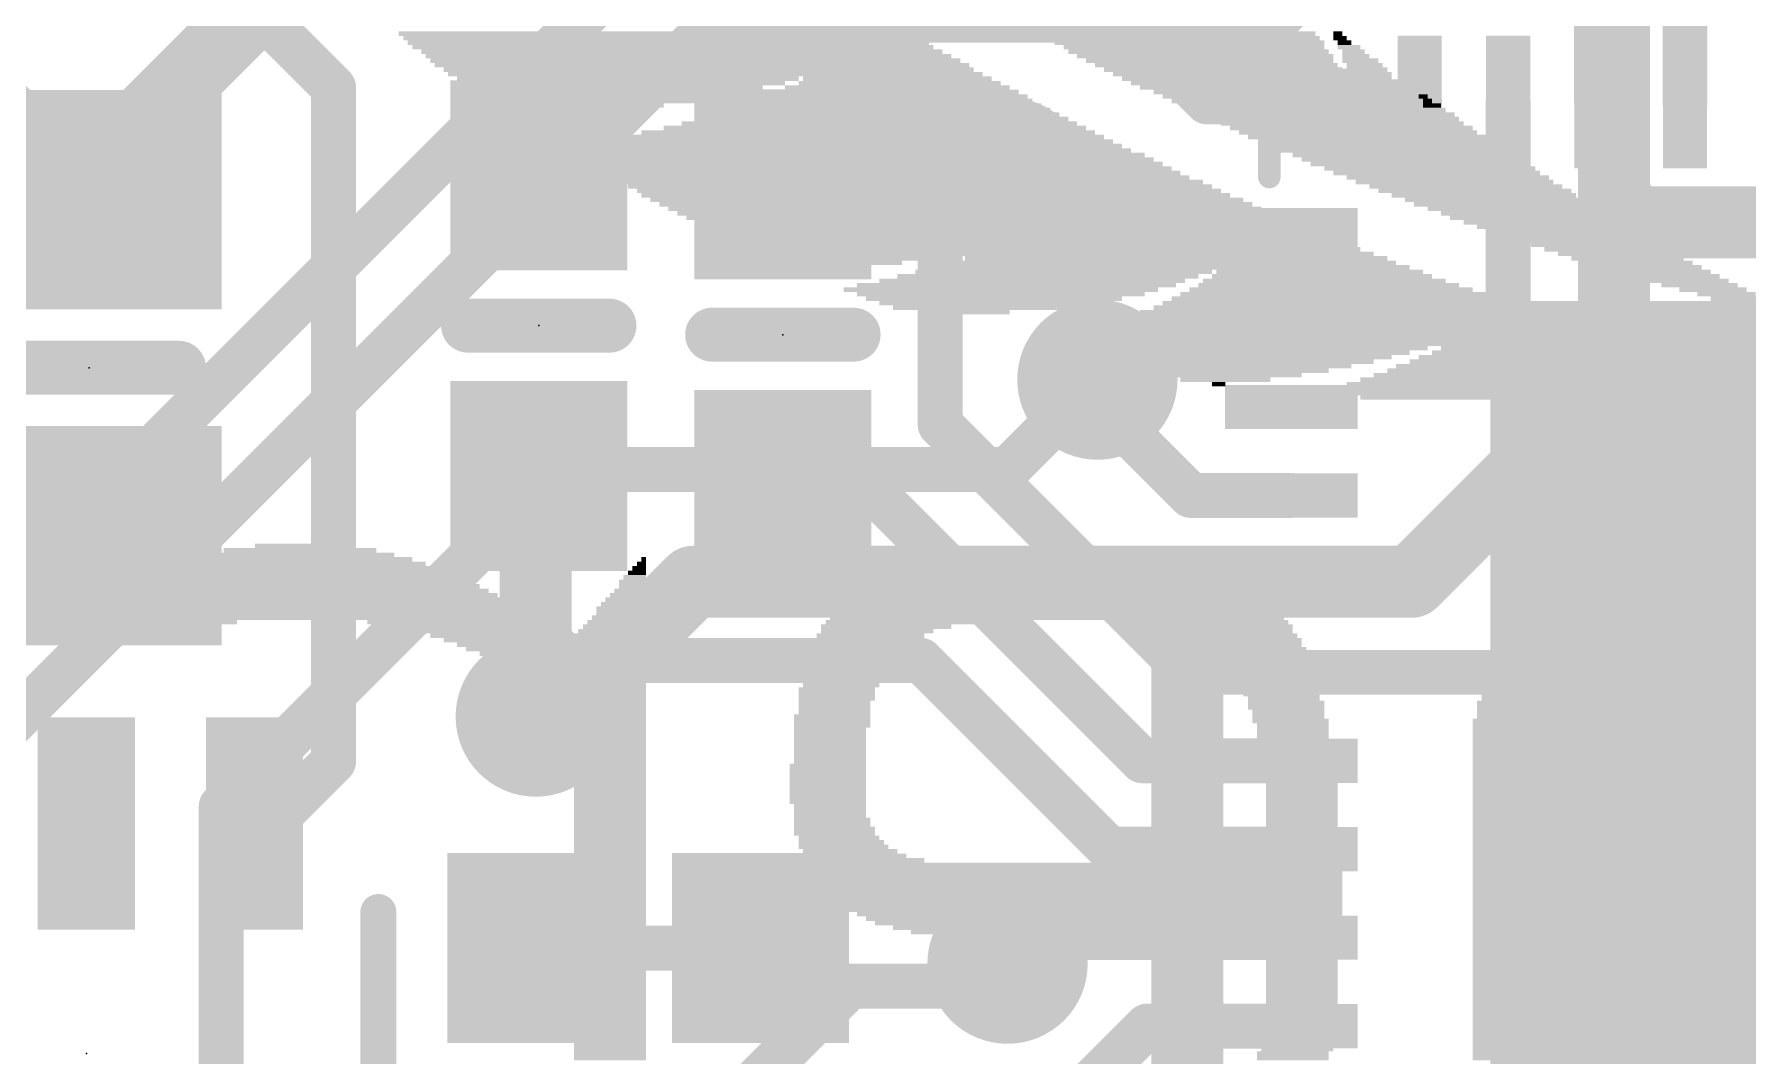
# Model space of a CAD drawing. Extents: x -0.1 to 50.8, y -0.1 to 23.
# Drawn here: x 13.55 to 23.23, y 7.73 to 13.51 of the extents above; entities that cross this region are included whole.
import ezdxf

# ---------------------------------------------------------------- set-up
doc = ezdxf.new("R2010")
doc.units = 0
for name, color, linetype in [('1', 12, 'CONTINUOUS'), ('16', 132, 'CONTINUOUS'), ('18', 110, 'CONTINUOUS'), ('21', 40, 'CONTINUOUS'), ('22', 6, 'CONTINUOUS'), ('23', 40, 'CONTINUOUS')]:
    doc.layers.add(name, color=color, linetype=linetype)

# ---------------------------------------------------------------- blocks, each defined once
blk = doc.blocks.new('RECT')
blk.add_solid([(-0.5, -0.5), (0.5, -0.5), (-0.5, 0.5), (0.5, 0.5)])
blk = doc.blocks.new('ROUNDV')
at = {"const_width": 0.5}
blk.add_lwpolyline([(0, -0.25, 1), (0, 0.25, 1), (0, -0.25)], format="xyb", dxfattribs=at)

msp = doc.modelspace()

# ---------------------------------------------------------------- linework, layer by layer
at = {"layer": '1'}
for points, const_width in [([(20.1779, 13.127), (19.111, 14.1939)], 0.254), ([(22.88, 14.204), (22.88, 13.127)], 0.254), ([(22.38, 13.942), (22.38, 13.127)], 0.254), ([(15.24, 13.208), (14.605, 13.843)], 0.254), ([(13.208, 13.224), (13.858, 12.574)], 0.4064), ([(15.24, 9.398), (15.24, 13.208)], 0.254), ([(21.38, 13.127), (20.1779, 13.127)], 0.254), ([(21.88, 13.127), (21.88, 11.902)], 0.254), ([(18.669, 12.319), (19.05, 12.7)], 0.254), ([(18.669, 11.303), (18.669, 12.319)], 0.254), ([(21.88, 11.902), (24.13, 9.652)], 0.254), ([(19.558, 11.43), (19.558, 11.557)], 0.254), ([(20.086, 10.902), (19.558, 11.43)], 0.254), ([(20.07, 9.902), (18.669, 11.303)], 0.254), ([(16.383, 10.995), (16.4, 11.012)], 0.4064), ([(16.383, 10.995), (16.383, 9.652)], 0.4064), ([(16.4, 10.0351), (16.4, 11.012)], 0.254), ([(16.4, 10.143), (16.4, 11.012)], 0.254), ([(18.253, 10.961), (17.78, 10.961)], 0.254), ([(19.812, 9.402), (18.253, 10.961)], 0.254), ([(20.655, 10.902), (20.086, 10.902)], 0.254), ([(13.97, 10.674), (13.858, 10.674)], 0.254), ([(16.5735, 9.9695), (16.4, 10.143)], 0.254), ([(18.5599, 9.9695), (16.5735, 9.9695)], 0.254), ([(19.6274, 8.902), (18.5599, 9.9695)], 0.254), ([(20.655, 9.902), (20.07, 9.902)], 0.254), ([(20.655, 9.902), (23.88, 9.902)], 0.254), ([(14.8891, 9.0471), (15.24, 9.398)], 0.254), ([(20.655, 9.402), (19.812, 9.402)], 0.254), ([(14.793, 9.0471), (14.8891, 9.0471)], 0.254), ([(20.655, 8.902), (19.6274, 8.902)], 0.254), ([(19.197, 8.402), (19.05, 8.255)], 0.254), ([(20.655, 8.402), (19.197, 8.402)], 0.254), ([(17.653, 8.343), (16.383, 8.343)], 0.254), ([(19.84, 7.902), (19.05, 7.112)], 0.254), ([(20.655, 7.902), (19.84, 7.902)], 0.254)]:
    msp.add_lwpolyline(points, dxfattribs=dict(at, const_width=const_width))
for points, const_width in [([(15.3035, 13.208, 1), (15.1765, 13.208)], 0.127), ([(15.1951, 13.1631, 1), (15.2849, 13.2529)], 0.127), ([(20.1779, 13.1905, 1), (20.1779, 13.0635)], 0.127), ([(20.133, 13.0821, 1), (20.2228, 13.1719)], 0.127), ([(21.38, 13.0635, 1), (21.38, 13.1905)], 0.127), ([(21.9435, 13.127, 1), (21.8165, 13.127)], 0.127), ([(22.3165, 13.127, 1), (22.4435, 13.127)], 0.127), ([(22.8165, 13.127, 1), (22.9435, 13.127)], 0.127), ([(19.0949, 12.6551, 1), (19.0051, 12.7449)], 0.127), ([(13.7862, 12.5022, 1), (13.9298, 12.6458)], 0.2032), ([(18.7325, 12.319, 1), (18.6055, 12.319)], 0.127), ([(18.6241, 12.3639, 1), (18.7139, 12.2741)], 0.127), ([(21.9249, 11.9469, 1), (21.8351, 11.8571)], 0.127), ([(21.8165, 11.902, 1), (21.9435, 11.902)], 0.127), ([(19.6215, 11.557, 1), (19.4945, 11.557)], 0.127), ([(19.6029, 11.4749, 1), (19.5131, 11.3851)], 0.127), ([(19.4945, 11.43, 1), (19.6215, 11.43)], 0.127), ([(18.7139, 11.3479, 1), (18.6241, 11.2581)], 0.127), ([(18.6055, 11.303, 1), (18.7325, 11.303)], 0.127), ([(16.4846, 10.995, 1), (16.2814, 10.995)], 0.2032), ([(16.3112, 11.0668, 1), (16.4548, 10.9232)], 0.2032), ([(16.4718, 10.9402, 1), (16.3282, 11.0838)], 0.2032), ([(16.4635, 11.012, 1), (16.3365, 11.012)], 0.127), ([(16.4635, 11.012, 1), (16.3365, 11.012)], 0.127), ([(17.78, 11.0245, 1), (17.78, 10.8975)], 0.127), ([(18.2979, 11.0059, 1), (18.2081, 10.9161)], 0.127), ([(18.253, 10.8975, 1), (18.253, 11.0245)], 0.127), ([(20.086, 10.9655, 1), (20.086, 10.8385)], 0.127), ([(20.0411, 10.8571, 1), (20.1309, 10.9469)], 0.127), ([(20.655, 10.8385, 1), (20.655, 10.9655)], 0.127), ([(13.858, 10.7375, 1), (13.858, 10.6105)], 0.127), ([(13.97, 10.6105, 1), (13.97, 10.7375)], 0.127), ([(16.4449, 10.1879, 1), (16.3551, 10.0981)], 0.127), ([(16.3365, 10.143, 1), (16.4635, 10.143)], 0.127), ([(16.3365, 10.0351, 1), (16.4635, 10.0351)], 0.127), ([(16.5735, 10.033, 1), (16.5735, 9.906)], 0.127), ([(16.5286, 9.9246, 1), (16.6184, 10.0144)], 0.127), ([(18.6048, 10.0144, 1), (18.515, 9.9246)], 0.127), ([(18.5599, 9.906, 1), (18.5599, 10.033)], 0.127), ([(20.07, 9.9655, 1), (20.07, 9.8385)], 0.127), ([(20.0251, 9.8571, 1), (20.1149, 9.9469)], 0.127), ([(20.655, 9.9655, 1), (20.655, 9.8385)], 0.127), ([(20.655, 9.8385, 1), (20.655, 9.9655)], 0.127), ([(16.2814, 9.652, 1), (16.4846, 9.652)], 0.2032), ([(15.2849, 9.3531, 1), (15.1951, 9.4429)], 0.127), ([(19.812, 9.4655, 1), (19.812, 9.3385)], 0.127), ([(19.7671, 9.3571, 1), (19.8569, 9.4469)], 0.127), ([(20.655, 9.3385, 1), (20.655, 9.4655)], 0.127), ([(15.1765, 9.398, 1), (15.3035, 9.398)], 0.127), ([(14.793, 9.1106, 1), (14.793, 8.9836)], 0.127), ([(14.8442, 9.092, 1), (14.934, 9.0022)], 0.127), ([(14.8891, 8.9836, 1), (14.8891, 9.1106)], 0.127), ([(19.6274, 8.9655, 1), (19.6274, 8.8385)], 0.127), ([(19.5825, 8.8571, 1), (19.6723, 8.9469)], 0.127), ([(20.655, 8.8385, 1), (20.655, 8.9655)], 0.127), ([(19.197, 8.4655, 1), (19.197, 8.3385)], 0.127), ([(19.2419, 8.3571, 1), (19.1521, 8.4469)], 0.127), ([(20.655, 8.3385, 1), (20.655, 8.4655)], 0.127), ([(16.383, 8.4065, 1), (16.383, 8.2795)], 0.127), ([(17.653, 8.2795, 1), (17.653, 8.4065)], 0.127), ([(19.0051, 8.2999, 1), (19.0949, 8.2101)], 0.127), ([(19.84, 7.9655, 1), (19.84, 7.8385)], 0.127), ([(19.8849, 7.8571, 1), (19.7951, 7.9469)], 0.127), ([(20.655, 7.8385, 1), (20.655, 7.9655)], 0.127)]:
    msp.add_lwpolyline(points, format="xyb", dxfattribs=dict(at, const_width=const_width))
at = {"layer": '16'}
for points, const_width in [([(22.479, 14.732), (22.479, 12.573)], 0.4064), ([(12.573, 9.525), (17.526, 14.478)], 0.254), ([(20.574, 13.589), (21.209, 14.224)], 0.254), ([(13.843, 12.7), (15.113, 13.97)], 0.4064), ([(12.7, 8.89), (17.399, 13.589)], 0.254), ([(17.399, 13.589), (20.574, 13.589)], 0.254), ([(10.287, 12.7), (13.843, 12.7)], 0.4064), ([(22.479, 12.573), (22.479, 11.557)], 0.4064), ([(22.479, 12.573), (22.606, 12.446)], 0.4064), ([(22.606, 12.446), (27.051, 12.446)], 0.4064), ([(22.479, 11.557), (21.336, 10.414)], 0.4064), ([(19.05, 11.049), (19.558, 11.557)], 0.254), ([(14.605, 9.144), (16.51, 11.049)], 0.254), ([(16.51, 11.049), (19.05, 11.049)], 0.254), ([(17.272, 10.414), (16.383, 9.525)], 0.4064), ([(20.066, 10.414), (17.272, 10.414)], 0.4064), ([(21.336, 10.414), (20.066, 10.414)], 0.4064), ([(20.066, 10.414), (20.066, 6.985)], 0.4064), ([(16.383, 9.525), (16.383, 9.652)], 0.4064), ([(14.605, 7.366), (14.605, 9.144)], 0.254), ([(19.05, 8.255), (18.923, 8.128)], 0.254), ([(18.161, 8.128), (15.367, 5.334)], 0.254), ([(18.923, 8.128), (18.161, 8.128)], 0.254)]:
    msp.add_lwpolyline(points, dxfattribs=dict(at, const_width=const_width))
for points, const_width in [([(17.399, 13.6525, 1), (17.399, 13.5255)], 0.127), ([(17.4439, 13.5441, 1), (17.3541, 13.6339)], 0.127), ([(20.5291, 13.6339, 1), (20.6189, 13.5441)], 0.127), ([(20.574, 13.5255, 1), (20.574, 13.6525)], 0.127), ([(13.843, 12.5984, 1), (13.843, 12.8016)], 0.2032), ([(13.7712, 12.7718, 1), (13.9148, 12.6282)], 0.2032), ([(22.5806, 12.573, 1), (22.3774, 12.573)], 0.2032), ([(22.5508, 12.6448, 1), (22.4072, 12.5012)], 0.2032), ([(22.3774, 12.573, 1), (22.5806, 12.573)], 0.2032), ([(22.606, 12.5476, 1), (22.606, 12.3444)], 0.2032), ([(22.5342, 12.3742, 1), (22.6778, 12.5178)], 0.2032), ([(22.5508, 11.4852, 1), (22.4072, 11.6288)], 0.2032), ([(19.6029, 11.5121, 1), (19.5131, 11.6019)], 0.127), ([(22.3774, 11.557, 1), (22.5806, 11.557)], 0.2032), ([(16.51, 11.1125, 1), (16.51, 10.9855)], 0.127), ([(16.5549, 11.0041, 1), (16.4651, 11.0939)], 0.127), ([(19.0051, 11.0939, 1), (19.0949, 11.0041)], 0.127), ([(19.05, 10.9855, 1), (19.05, 11.1125)], 0.127), ([(17.272, 10.5156, 1), (17.272, 10.3124)], 0.2032), ([(17.3438, 10.3422, 1), (17.2002, 10.4858)], 0.2032), ([(20.066, 10.5156, 1), (20.066, 10.3124)], 0.2032), ([(20.1676, 10.414, 1), (19.9644, 10.414)], 0.2032), ([(20.066, 10.3124, 1), (20.066, 10.5156)], 0.2032), ([(21.2642, 10.4858, 1), (21.4078, 10.3422)], 0.2032), ([(21.336, 10.3124, 1), (21.336, 10.5156)], 0.2032), ([(16.4846, 9.652, 1), (16.2814, 9.652)], 0.2032), ([(16.3112, 9.5968, 1), (16.4548, 9.4532)], 0.2032), ([(16.2814, 9.525, 1), (16.4846, 9.525)], 0.2032), ([(14.6685, 9.144, 1), (14.5415, 9.144)], 0.127), ([(14.5601, 9.1889, 1), (14.6499, 9.0991)], 0.127), ([(19.0949, 8.2101, 1), (19.0051, 8.2999)], 0.127), ([(18.161, 8.1915, 1), (18.161, 8.0645)], 0.127), ([(18.2059, 8.0831, 1), (18.1161, 8.1729)], 0.127), ([(18.8781, 8.1729, 1), (18.9679, 8.0831)], 0.127), ([(18.923, 8.0645, 1), (18.923, 8.1915)], 0.127)]:
    msp.add_lwpolyline(points, format="xyb", dxfattribs=dict(at, const_width=const_width))
at = {"layer": '21'}
for points, const_width in [([(21.08, 13.252), (20.53, 13.252)], 0.127), ([(20.53, 13.252), (20.53, 12.702)], 0.127), ([(16, 11.862), (16.8, 11.862)], 0.3048), ([(17.38, 11.811), (18.18, 11.811)], 0.3048), ([(14.366, 11.624), (13.35, 11.624)], 0.3048), ([(15.493, 6.947), (15.493, 8.547)], 0.2032)]:
    msp.add_lwpolyline(points, dxfattribs=dict(at, const_width=const_width))
for points, const_width in [([(20.53, 13.2838, 1), (20.53, 13.2203)], 0.0635), ([(20.5617, 13.252, 1), (20.4983, 13.252)], 0.0635), ([(21.08, 13.2203, 1), (21.08, 13.2838)], 0.0635), ([(20.4983, 12.702, 1), (20.5617, 12.702)], 0.0635), ([(16, 11.9382, 1), (16, 11.7858)], 0.1524), ([(16.8, 11.7858, 1), (16.8, 11.9382)], 0.1524), ([(17.38, 11.8872, 1), (17.38, 11.7348)], 0.1524), ([(18.18, 11.7348, 1), (18.18, 11.8872)], 0.1524), ([(14.366, 11.5478, 1), (14.366, 11.7002)], 0.1524), ([(15.5438, 8.547, 1), (15.4422, 8.547)], 0.1016)]:
    msp.add_lwpolyline(points, format="xyb", dxfattribs=dict(at, const_width=const_width))
at = {"layer": '23'}
for p in [(16.4, 11.862), (17.78, 11.811), (13.858, 11.624), (13.843, 7.747)]:
    msp.add_point(p, dxfattribs=at)

# ---------------------------------------------------------------- block references
at = {"layer": '1'}
for p, xscale, yscale, rotation in [((21.38, 13.127), 0.75, 0.25, 270), ((21.88, 13.127), 0.75, 0.25, 270), ((22.38, 13.127), 0.75, 0.25, 270), ((22.88, 13.127), 0.75, 0.25, 270), ((13.858, 12.574), 1.24, 1.5, 270), ((13.858, 10.674), 1.24, 1.5, 270), ((13.843, 9.0471), 0.55, 1.2, 180), ((14.793, 9.0471), 0.55, 1.2, 180)]:
    msp.add_blockref('RECT', p, dxfattribs=dict(at, xscale=xscale, yscale=yscale, rotation=rotation))
at = {"layer": '1', "xscale": 1.075, "rotation": 90}
for p in [(16.4, 12.712), (17.78, 12.661), (16.4, 11.012), (17.78, 10.961), (16.383, 8.343), (17.653, 8.343)]:
    msp.add_blockref('RECT', p, dxfattribs=at)
at = {"layer": '1'}
for p, xscale, yscale in [((20.655, 12.402), 0.75, 0.25), ((20.655, 11.902), 0.75, 0.25), ((24.13, 9.652), 4.7, 4.7), ((20.655, 11.402), 0.75, 0.25), ((20.655, 10.902), 0.75, 0.25), ((20.655, 10.402), 0.75, 0.25), ((20.655, 9.902), 0.75, 0.25), ((20.655, 9.402), 0.75, 0.25), ((20.655, 8.902), 0.75, 0.25), ((20.655, 8.402), 0.75, 0.25), ((20.655, 7.902), 0.75, 0.25)]:
    msp.add_blockref('RECT', p, dxfattribs=dict(at, xscale=xscale, yscale=yscale))
at = {"layer": '18', "xscale": 0.9064, "yscale": 0.9064}
for p in [(19.05, 12.7), (19.05, 12.7), (19.558, 11.557), (19.558, 11.557), (16.383, 9.652), (16.383, 9.652), (22.352, 9.652), (22.352, 9.652), (19.05, 8.255), (19.05, 8.255), (23.368, 7.874), (23.368, 7.874)]:
    msp.add_blockref('ROUNDV', p, dxfattribs=at)
at = {"layer": '22', "yscale": 0.0254, "rotation": 180}
for p, xscale in [((17.0561, 13.5128), 2.8956), ((17.0942, 13.4874), 2.921), ((17.1323, 13.462), 2.9464), ((20.0025, 13.5128), 1.5748), ((20.0406, 13.4874), 1.5494), ((20.0787, 13.462), 1.524), ((20.9169, 13.5128), 0.0508), ((20.9296, 13.4874), 0.0762), ((20.955, 13.462), 0.0762), ((17.1577, 13.4366), 2.9464), ((17.2085, 13.4112), 2.9464), ((17.2466, 13.3858), 2.9718), ((17.2847, 13.3604), 2.9972), ((20.1041, 13.4366), 1.4732), ((20.1295, 13.4112), 1.4732), ((20.1676, 13.3858), 1.4478), ((20.193, 13.3604), 1.397), ((20.9804, 13.4366), 0.127), ((21.0058, 13.4112), 0.127), ((21.0185, 13.3858), 0.1524), ((21.0439, 13.3604), 0.2032), ((17.3228, 13.335), 3.0226), ((17.3609, 13.3096), 2.9972), ((17.399, 13.2842), 3.0226), ((16.9037, 13.2588), 1.9304), ((18.4277, 13.2588), 1.0668), ((20.2311, 13.335), 1.3716), ((20.2692, 13.3096), 1.3462), ((20.2946, 13.2842), 1.2954), ((20.4597, 13.2588), 1.524), ((21.0693, 13.335), 0.2032), ((21.082, 13.3096), 0.2286), ((21.0947, 13.2842), 0.254), ((16.8783, 13.2334), 1.8288), ((16.8275, 13.208), 1.6764), ((16.8021, 13.1826), 1.524), ((18.4277, 13.1826), 1.3716), ((18.4277, 13.208), 1.27), ((18.4404, 13.2334), 1.143), ((20.4978, 13.2334), 1.4986), ((20.5232, 13.208), 1.4478), ((20.574, 13.1826), 1.397), ((16.7513, 13.1572), 1.3716), ((16.7005, 13.1318), 1.1684), ((16.637, 13.1064), 0.9398), ((16.6116, 13.081), 0.3302), ((18.3769, 13.081), 1.8288), ((18.3896, 13.1064), 1.7018), ((18.4023, 13.1318), 1.5748), ((18.415, 13.1572), 1.4986), ((20.5994, 13.1572), 1.3462), ((20.6375, 13.1318), 1.3208), ((20.6629, 13.1064), 1.27), ((20.6883, 13.081), 1.2192), ((21.3995, 13.1572), 0.0508), ((21.4249, 13.1318), 0.0508), ((21.4503, 13.1064), 0.1016), ((21.463, 13.081), 0.127), ((18.3007, 12.9794), 2.3876), ((18.3261, 13.0048), 2.2352), ((18.3388, 13.0302), 2.1082), ((18.3642, 13.0556), 1.9558), ((20.7264, 13.0556), 1.1938), ((20.7518, 13.0302), 1.143), ((20.8026, 13.0048), 1.0922), ((20.828, 12.9794), 1.0414), ((21.4884, 13.0556), 0.1778), ((21.5011, 13.0302), 0.2032), ((21.5265, 13.0048), 0.2032), ((21.5519, 12.9794), 0.254), ((18.1102, 12.8778), 3.175), ((18.1864, 12.9032), 2.921), ((18.2245, 12.9286), 2.7432), ((18.2626, 12.954), 2.5654), ((20.8661, 12.954), 1.016), ((20.8915, 12.9286), 0.9652), ((20.9296, 12.9032), 0.889), ((20.9677, 12.8778), 0.8636), ((21.5646, 12.954), 0.2794), ((21.59, 12.9286), 0.3302), ((21.6027, 12.9032), 0.3556), ((21.6281, 12.8778), 0.4064), ((18.1483, 12.8524), 3.2004), ((18.2118, 12.827), 3.2258), ((18.2499, 12.8016), 3.2512), ((18.3007, 12.7762), 3.2512), ((20.9931, 12.8524), 0.8128), ((21.0439, 12.827), 0.762), ((21.0693, 12.8016), 0.7112), ((21.0947, 12.7762), 0.6604), ((21.6535, 12.8524), 0.4064), ((21.6789, 12.827), 0.4572), ((21.6916, 12.8016), 0.4826), ((21.717, 12.7762), 0.5334), ((18.3515, 12.7508), 3.2512), ((18.4023, 12.7254), 3.2512), ((18.4404, 12.7), 3.2766), ((21.4376, 12.7508), 1.1938), ((21.4757, 12.7254), 1.1684), ((21.5392, 12.7), 1.143), ((18.5039, 12.6746), 3.302), ((18.5547, 12.6492), 3.302), ((18.6055, 12.6238), 3.302), ((18.6436, 12.5984), 3.3274), ((21.5773, 12.6746), 1.1176), ((21.6408, 12.6492), 1.0922), ((21.6916, 12.6238), 1.0922), ((21.7424, 12.5984), 1.0414), ((18.7071, 12.573), 3.3528), ((18.7579, 12.5476), 3.3528), ((18.8087, 12.5222), 3.3528), ((18.8722, 12.4968), 3.3782), ((21.8059, 12.573), 1.016), ((21.844, 12.5476), 0.9906), ((21.9075, 12.5222), 0.9652), ((21.971, 12.4968), 0.9398), ((18.923, 12.4714), 3.3782), ((18.9738, 12.446), 3.3782), ((19.0373, 12.4206), 3.4036), ((19.0881, 12.3952), 3.4036), ((22.0091, 12.4714), 0.9144), ((22.0726, 12.446), 0.889), ((22.1361, 12.4206), 0.8636), ((22.1996, 12.3952), 0.8382), ((19.1516, 12.3698), 3.429), ((19.2024, 12.3444), 3.429), ((19.2659, 12.319), 3.4544), ((19.3167, 12.2936), 3.4544), ((22.2504, 12.3698), 0.7874), ((22.3139, 12.3444), 0.762), ((22.3774, 12.319), 0.7366), ((22.4409, 12.2936), 0.7112), ((19.3802, 12.2682), 3.4798), ((18.1864, 12.2428), 0.9398), ((18.1102, 12.2174), 0.6858), ((19.9771, 12.2174), 2.54), ((20.0025, 12.2428), 2.3876), ((22.5044, 12.2682), 0.6858), ((22.5552, 12.2428), 0.635), ((22.6187, 12.2174), 0.6096), ((17.9959, 12.192), 0.3556), ((19.1897, 12.1158), 1.7272), ((19.2786, 12.1412), 1.7018), ((19.3675, 12.1666), 1.6764), ((19.9771, 12.192), 2.6924), ((20.8407, 12.1158), 1.3716), ((20.828, 12.1412), 1.2446), ((20.8153, 12.1666), 1.1684), ((22.6949, 12.192), 0.5588), ((22.7584, 12.1666), 0.5334), ((22.8219, 12.1412), 0.508), ((22.8981, 12.1158), 0.4572), ((19.0119, 12.065), 1.778), ((19.1008, 12.0904), 1.8034), ((19.0119, 12.0396), 1.6256), ((18.9738, 12.0142), 1.4478), ((20.9042, 12.0142), 1.8542), ((20.8915, 12.0396), 1.7272), ((20.8788, 12.065), 1.6002), ((20.8661, 12.0904), 1.4732), ((22.9616, 12.0904), 0.4318), ((23.0378, 12.065), 0.381), ((23.114, 12.0396), 0.3302), ((23.1775, 12.0142), 0.3048), ((18.9484, 11.9888), 1.2446), ((18.8976, 11.9634), 0.9906), ((18.8722, 11.938), 0.381), ((20.9423, 11.9126), 2.3876), ((20.9296, 11.938), 2.2606), ((20.9296, 11.9634), 2.1082), ((20.9169, 11.9888), 1.9812), ((23.2537, 11.9888), 0.254), ((23.3299, 11.9634), 0.2032), ((20.955, 11.811), 3.0226), ((20.955, 11.8364), 2.8702), ((20.955, 11.8618), 2.7178), ((20.9423, 11.8872), 2.54), ((20.2946, 11.7348), 2.2606), ((20.2819, 11.7094), 2.0828), ((20.955, 11.7602), 3.3782), ((20.955, 11.7856), 3.2258), ((22.1488, 11.7094), 1.397), ((22.1234, 11.7348), 1.2446), ((20.2946, 11.684), 1.8542), ((20.2946, 11.6586), 1.651), ((20.2946, 11.6332), 1.397), ((22.1869, 11.6332), 1.8796), ((22.1742, 11.6586), 1.7018), ((22.1488, 11.684), 1.5494), ((20.2946, 11.6078), 1.143), ((20.2946, 11.5824), 0.8382), ((20.2819, 11.557), 0.508), ((20.2438, 11.5316), 0.0762), ((22.2631, 11.5316), 2.5908), ((22.2504, 11.557), 2.413), ((22.225, 11.5824), 2.2098), ((22.2123, 11.6078), 2.032), ((21.971, 11.4808), 2.3114), ((22.2123, 11.5062), 2.6416), ((21.8313, 11.4554), 1.5748), ((15.0749, 10.5664), 1.016), ((15.0495, 10.5918), 0.8636), ((15.0495, 10.6172), 0.508), ((19.304, 10.5664), 1.3462), ((19.2913, 10.5918), 1.016), ((22.9362, 10.5664), 1.0414), ((22.9235, 10.5918), 0.8636), ((22.8981, 10.6172), 0.6604), ((22.8854, 10.6426), 0.3302), ((15.113, 10.541), 1.143), ((15.1511, 10.5156), 1.2192), ((15.1892, 10.4902), 1.2954), ((15.2146, 10.4648), 1.3462), ((16.9545, 10.4648), 0.1016), ((16.9672, 10.4902), 0.0762), ((16.9799, 10.5156), 0.0508), ((16.9926, 10.541), 0.0254), ((19.3167, 10.4648), 1.9812), ((19.3167, 10.4902), 1.8796), ((19.3167, 10.5156), 1.7272), ((19.304, 10.541), 1.5494), ((22.9743, 10.4648), 1.524), ((22.9489, 10.4902), 1.4224), ((22.9489, 10.5156), 1.3208), ((22.9362, 10.541), 1.1938), ((15.24, 10.4394), 1.397), ((15.2781, 10.414), 1.4732), ((15.3035, 10.3886), 1.524), ((15.3289, 10.3632), 1.5748), ((16.9164, 10.3632), 0.1778), ((16.9291, 10.414), 0.1524), ((16.9291, 10.3886), 0.1524), ((16.9418, 10.4394), 0.127), ((19.3167, 10.3632), 2.286), ((19.3167, 10.3886), 2.2352), ((19.3167, 10.414), 2.1844), ((19.3167, 10.4394), 2.0828), ((23.0124, 10.3632), 1.8542), ((22.9997, 10.3886), 1.778), ((22.987, 10.414), 1.7018), ((22.9743, 10.4394), 1.6256), ((15.3543, 10.3378), 1.6256), ((15.3797, 10.3124), 1.6764), ((15.4051, 10.287), 1.7272), ((15.4178, 10.2616), 1.7526), ((16.8656, 10.2616), 0.2794), ((16.8783, 10.287), 0.254), ((16.891, 10.3124), 0.2286), ((16.9037, 10.3378), 0.2032), ((19.3294, 10.2616), 2.5146), ((19.3294, 10.287), 2.4638), ((19.3294, 10.3124), 2.413), ((19.3294, 10.3378), 2.3622), ((23.0632, 10.2616), 2.159), ((23.0505, 10.287), 2.0828), ((23.0378, 10.3124), 2.0066), ((23.0251, 10.3378), 1.9304), ((15.4432, 10.2362), 1.8034), ((15.4686, 10.2108), 1.8542), ((14.6177, 10.1854), 0.1524), ((15.9385, 10.1854), 1.016), ((16.0274, 10.16), 0.889), ((16.8275, 10.16), 0.3556), ((16.8402, 10.1854), 0.3302), ((16.8529, 10.2108), 0.3048), ((16.8656, 10.2362), 0.2794), ((18.3642, 10.16), 0.7366), ((18.4658, 10.1854), 0.889), ((19.3294, 10.2362), 2.5654), ((19.3294, 10.2108), 2.5654), ((20.1676, 10.1854), 0.9398), ((20.2819, 10.16), 0.762), ((22.2377, 10.1854), 0.6604), ((22.2123, 10.16), 0.6096), ((22.2885, 10.2108), 0.7112), ((23.0632, 10.2362), 2.2098), ((16.1163, 10.1346), 0.8128), ((16.1798, 10.1092), 0.7874), ((16.4338, 10.0838), 1.143), ((16.8021, 10.1092), 0.4064), ((16.8148, 10.1346), 0.381), ((18.2753, 10.1092), 0.6096), ((18.2499, 10.0838), 0.5588), ((18.3134, 10.1346), 0.635), ((20.3327, 10.1346), 0.6604), ((20.3835, 10.1092), 0.6096), ((20.4216, 10.0838), 0.5842), ((22.1361, 10.1092), 0.5588), ((22.1234, 10.0838), 0.5334), ((22.1742, 10.1346), 0.5842), ((16.4719, 10.0584), 1.0668), ((16.4973, 10.033), 1.016), ((16.5354, 10.0076), 0.9398), ((16.5608, 9.9822), 0.889), ((18.161, 9.9822), 0.4826), ((18.2118, 10.0584), 0.5334), ((18.1991, 10.033), 0.508), ((18.1864, 10.0076), 0.4826), ((20.4343, 10.0584), 0.5588), ((20.4724, 10.033), 0.5334), ((20.4851, 10.0076), 0.508), ((20.4978, 9.9822), 0.4826), ((22.0472, 10.0076), 0.4826), ((22.0345, 9.9822), 0.4572), ((22.0853, 10.0584), 0.508), ((22.0726, 10.033), 0.4826), ((16.5862, 9.9568), 0.8382), ((16.6116, 9.9314), 0.7874), ((16.637, 9.906), 0.7366), ((16.6751, 9.8806), 0.6604), ((18.1229, 9.906), 0.4572), ((18.1229, 9.8806), 0.4572), ((18.1483, 9.9568), 0.4572), ((18.1483, 9.9314), 0.4572), ((20.5232, 9.9568), 0.4826), ((20.5359, 9.9314), 0.4572), ((20.5613, 9.906), 0.4572), ((20.5613, 9.8806), 0.4572), ((21.9837, 9.906), 0.4572), ((21.9837, 9.8806), 0.4572), ((22.0218, 9.9568), 0.4826), ((22.0091, 9.9314), 0.4572), ((16.7005, 9.8552), 0.6096), ((16.7259, 9.8298), 0.5588), ((16.7513, 9.8044), 0.508), ((16.7767, 9.779), 0.4572), ((18.0848, 9.8044), 0.4318), ((18.0848, 9.779), 0.4318), ((18.1102, 9.8552), 0.4318), ((18.1102, 9.8298), 0.4318), ((20.574, 9.8552), 0.4318), ((20.5867, 9.8298), 0.4572), ((20.5994, 9.8044), 0.4318), ((20.5994, 9.779), 0.4318), ((21.9583, 9.8298), 0.4572), ((21.9456, 9.8044), 0.4318), ((21.9456, 9.779), 0.4318), ((21.971, 9.8552), 0.4318), ((16.8021, 9.7536), 0.4064), ((16.8021, 9.7282), 0.4064), ((16.8021, 9.7028), 0.4064), ((16.8021, 9.6774), 0.4064), ((18.0848, 9.7536), 0.4318), ((18.0721, 9.7282), 0.4064), ((18.0721, 9.7028), 0.4064), ((18.0721, 9.6774), 0.4064), ((20.6121, 9.7536), 0.4064), ((20.6248, 9.7282), 0.4318), ((20.6248, 9.7028), 0.4318), ((20.6375, 9.6774), 0.4064), ((21.9202, 9.7282), 0.4318), ((21.9202, 9.7028), 0.4318), ((21.9075, 9.6774), 0.4064), ((21.9329, 9.7536), 0.4064), ((16.8021, 9.652), 0.4064), ((16.8021, 9.6266), 0.4064), ((16.8021, 9.6012), 0.4064), ((18.0594, 9.652), 0.4318), ((18.0594, 9.6266), 0.4318), ((18.0594, 9.6012), 0.4318), ((20.6375, 9.652), 0.4064), ((20.6502, 9.6266), 0.4318), ((20.6629, 9.6012), 0.4064), ((21.8948, 9.6266), 0.4318), ((21.8948, 9.6012), 0.4318), ((21.9075, 9.652), 0.4064), ((16.8021, 9.5758), 0.4064), ((16.8021, 9.5504), 0.4064), ((16.8021, 9.525), 0.4064), ((16.8021, 9.4996), 0.4064), ((18.0467, 9.5758), 0.4064), ((18.0467, 9.5504), 0.4064), ((18.0467, 9.525), 0.4064), ((18.0467, 9.4996), 0.4064), ((20.6629, 9.5758), 0.4064), ((20.6629, 9.5504), 0.4064), ((20.6629, 9.525), 0.4064), ((20.6756, 9.4996), 0.4318), ((21.8948, 9.5758), 0.4318), ((21.8948, 9.5504), 0.4318), ((21.8821, 9.525), 0.4064), ((21.8821, 9.4996), 0.4064), ((16.8021, 9.4742), 0.4064), ((16.8021, 9.4488), 0.4064), ((16.8021, 9.4234), 0.4064), ((16.8021, 9.398), 0.4064), ((18.0467, 9.4742), 0.4064), ((18.0467, 9.4488), 0.4064), ((18.0467, 9.4234), 0.4064), ((18.0467, 9.398), 0.4064), ((20.6883, 9.4742), 0.4064), ((20.6883, 9.4488), 0.4064), ((20.6883, 9.4234), 0.4064), ((20.6883, 9.398), 0.4064), ((21.8821, 9.4742), 0.4064), ((21.8821, 9.4488), 0.4064), ((21.8821, 9.4234), 0.4064), ((21.8821, 9.398), 0.4064), ((16.8021, 9.3726), 0.4064), ((16.8021, 9.3472), 0.4064), ((16.8021, 9.3218), 0.4064), ((16.8021, 9.2964), 0.4064), ((18.034, 9.3726), 0.4318), ((18.034, 9.3472), 0.4318), ((18.034, 9.3218), 0.4318), ((18.034, 9.2964), 0.4318), ((20.6883, 9.3726), 0.4064), ((20.6883, 9.3472), 0.4064), ((20.6883, 9.3218), 0.4064), ((20.701, 9.2964), 0.4318), ((21.8821, 9.3726), 0.4064), ((21.8821, 9.3472), 0.4064), ((21.8821, 9.3218), 0.4064), ((21.8821, 9.2964), 0.4064), ((16.8021, 9.271), 0.4064), ((16.8021, 9.2456), 0.4064), ((16.8021, 9.2202), 0.4064), ((16.8021, 9.1948), 0.4064), ((18.034, 9.271), 0.4318), ((18.034, 9.2456), 0.4318), ((18.034, 9.2202), 0.4318), ((18.034, 9.1948), 0.4318), ((20.7137, 9.271), 0.4064), ((20.7137, 9.2456), 0.4064), ((20.7137, 9.2202), 0.4064), ((20.7137, 9.1948), 0.4064), ((21.8821, 9.271), 0.4064), ((21.8821, 9.2456), 0.4064), ((21.8821, 9.2202), 0.4064), ((21.8821, 9.1948), 0.4064), ((16.8021, 9.1694), 0.4064), ((16.8021, 9.144), 0.4064), ((16.8021, 9.1186), 0.4064), ((16.8021, 9.0932), 0.4064), ((18.034, 9.1694), 0.4318), ((18.0467, 9.144), 0.4064), ((18.0467, 9.1186), 0.4064), ((18.0467, 9.0932), 0.4064), ((20.7137, 9.1694), 0.4064), ((20.7137, 9.144), 0.4064), ((20.7137, 9.1186), 0.4064), ((20.7137, 9.0932), 0.4064), ((21.8821, 9.1694), 0.4064), ((21.8821, 9.144), 0.4064), ((21.8821, 9.1186), 0.4064), ((21.8821, 9.0932), 0.4064), ((16.8021, 9.0678), 0.4064), ((16.8021, 9.0424), 0.4064), ((16.8021, 9.017), 0.4064), ((18.0594, 9.0678), 0.4318), ((18.0594, 9.0424), 0.4318), ((18.0721, 9.017), 0.4572), ((20.7137, 9.0678), 0.4064), ((20.7137, 9.0424), 0.4064), ((20.7137, 9.017), 0.4064), ((21.8821, 9.0678), 0.4064), ((21.8821, 9.0424), 0.4064), ((21.8821, 9.017), 0.4064), ((16.8021, 8.9916), 0.4064), ((16.8021, 8.9662), 0.4064), ((16.8021, 8.9408), 0.4064), ((16.8021, 8.9154), 0.4064), ((18.0721, 8.9916), 0.4572), ((18.0975, 8.9662), 0.4572), ((18.1102, 8.9408), 0.4826), ((18.1229, 8.9154), 0.508), ((20.7137, 8.9916), 0.4064), ((20.7137, 8.9662), 0.4064), ((20.7137, 8.9408), 0.4064), ((20.7137, 8.9154), 0.4064), ((21.8821, 8.9916), 0.4064), ((21.8821, 8.9662), 0.4064), ((21.8821, 8.9408), 0.4064), ((21.8821, 8.9154), 0.4064), ((16.8021, 8.89), 0.4064), ((16.8021, 8.8646), 0.4064), ((16.8021, 8.8392), 0.4064), ((16.8021, 8.8138), 0.4064), ((18.161, 8.89), 0.5334), ((18.1864, 8.8646), 0.5842), ((18.2372, 8.8392), 0.6858), ((19.431, 8.8138), 3.0226), ((20.7264, 8.89), 0.4318), ((20.7264, 8.8646), 0.4318), ((20.7264, 8.8392), 0.4318), ((21.8821, 8.89), 0.4064), ((21.8821, 8.8646), 0.4064), ((21.8821, 8.8392), 0.4064), ((21.8821, 8.8138), 0.4064), ((16.8021, 8.7884), 0.4064), ((16.8021, 8.763), 0.4064), ((16.8021, 8.7376), 0.4064), ((16.8021, 8.7122), 0.4064), ((19.431, 8.7884), 3.0226), ((19.4437, 8.763), 2.9972), ((19.4437, 8.7376), 2.9972), ((19.4564, 8.7122), 2.9718), ((21.8821, 8.7884), 0.4064), ((21.8821, 8.763), 0.4064), ((21.8821, 8.7376), 0.4064), ((21.8821, 8.7122), 0.4064), ((16.8021, 8.6868), 0.4064), ((16.8021, 8.6614), 0.4064), ((16.8021, 8.636), 0.4064), ((16.8021, 8.6106), 0.4064), ((19.4691, 8.6868), 2.9464), ((19.4818, 8.6614), 2.921), ((19.4945, 8.636), 2.8956), ((19.5072, 8.6106), 2.8702), ((21.8821, 8.6868), 0.4064), ((21.8821, 8.6614), 0.4064), ((21.8821, 8.636), 0.4064), ((21.8821, 8.6106), 0.4064), ((16.8021, 8.5852), 0.4064), ((16.8021, 8.5598), 0.4064), ((16.8021, 8.5344), 0.4064), ((19.5199, 8.5852), 2.8448), ((19.5453, 8.5598), 2.794), ((19.5707, 8.5344), 2.7432), ((21.8821, 8.5852), 0.4064), ((21.8821, 8.5598), 0.4064), ((21.8821, 8.5344), 0.4064), ((16.8021, 8.509), 0.4064), ((16.8021, 8.4836), 0.4064), ((16.8021, 8.4582), 0.4064), ((16.8021, 8.4328), 0.4064), ((19.5961, 8.509), 2.6924), ((19.6215, 8.4836), 2.6416), ((19.6723, 8.4582), 2.54), ((19.7231, 8.4328), 2.4384), ((21.8821, 8.509), 0.4064), ((21.8821, 8.4836), 0.4064), ((21.8821, 8.4582), 0.4064), ((21.8821, 8.4328), 0.4064), ((16.8021, 8.4074), 0.4064), ((16.8021, 8.382), 0.4064), ((16.8021, 8.3566), 0.4064), ((16.8021, 8.3312), 0.4064), ((20.7264, 8.4074), 0.4318), ((20.7137, 8.382), 0.4064), ((20.7137, 8.3566), 0.4064), ((20.7137, 8.3312), 0.4064), ((21.8821, 8.4074), 0.4064), ((21.8821, 8.382), 0.4064), ((21.8821, 8.3566), 0.4064), ((21.8821, 8.3312), 0.4064), ((16.8021, 8.3058), 0.4064), ((16.8021, 8.2804), 0.4064), ((16.8021, 8.255), 0.4064), ((16.8021, 8.2296), 0.4064), ((20.7137, 8.3058), 0.4064), ((20.7137, 8.2804), 0.4064), ((20.7137, 8.255), 0.4064), ((20.7137, 8.2296), 0.4064), ((21.8821, 8.3058), 0.4064), ((21.8821, 8.2804), 0.4064), ((21.8821, 8.255), 0.4064), ((21.8821, 8.2296), 0.4064), ((16.8021, 8.2042), 0.4064), ((16.8021, 8.1788), 0.4064), ((16.8021, 8.1534), 0.4064), ((16.8021, 8.128), 0.4064), ((20.7137, 8.2042), 0.4064), ((20.7137, 8.1788), 0.4064), ((20.7137, 8.1534), 0.4064), ((20.7137, 8.128), 0.4064), ((21.8821, 8.2042), 0.4064), ((21.8821, 8.1788), 0.4064), ((21.8821, 8.1534), 0.4064), ((21.8821, 8.128), 0.4064), ((16.8021, 8.1026), 0.4064), ((16.8021, 8.0772), 0.4064), ((16.8021, 8.0518), 0.4064), ((20.7137, 8.1026), 0.4064), ((20.7137, 8.0772), 0.4064), ((20.7137, 8.0518), 0.4064), ((21.8821, 8.1026), 0.4064), ((21.8821, 8.0772), 0.4064), ((21.8821, 8.0518), 0.4064), ((16.8021, 8.0264), 0.4064), ((16.8021, 8.001), 0.4064), ((16.8021, 7.9756), 0.4064), ((16.8021, 7.9502), 0.4064), ((20.6883, 7.9502), 0.4064), ((20.7137, 8.0264), 0.4064), ((20.7137, 8.001), 0.4064), ((20.7137, 7.9756), 0.4064), ((21.8821, 8.0264), 0.4064), ((21.8821, 8.001), 0.4064), ((21.8821, 7.9756), 0.4064), ((21.8821, 7.9502), 0.4064), ((16.8021, 7.9248), 0.4064), ((16.8021, 7.8994), 0.4064), ((16.8021, 7.874), 0.4064), ((16.8021, 7.8486), 0.4064), ((20.6883, 7.9248), 0.4064), ((20.6883, 7.8994), 0.4064), ((20.6883, 7.874), 0.4064), ((20.6883, 7.8486), 0.4064), ((21.8821, 7.9248), 0.4064), ((21.8821, 7.8994), 0.4064), ((21.8821, 7.874), 0.4064), ((21.8821, 7.8486), 0.4064), ((16.8021, 7.8232), 0.4064), ((16.8021, 7.7978), 0.4064), ((16.8021, 7.7724), 0.4064), ((16.8021, 7.747), 0.4064), ((20.6629, 7.747), 0.4064), ((20.6883, 7.8232), 0.4064), ((20.6883, 7.7978), 0.4064), ((20.6883, 7.7724), 0.4064), ((21.8821, 7.8232), 0.4064), ((21.8821, 7.7978), 0.4064), ((21.8821, 7.7724), 0.4064), ((21.8821, 7.747), 0.4064), ((16.8021, 7.7216), 0.4064), ((20.6629, 7.7216), 0.4064), ((21.8821, 7.7216), 0.4064)]:
    msp.add_blockref('RECT', p, dxfattribs=dict(at, xscale=xscale))

doc.saveas('drawing.dxf')
